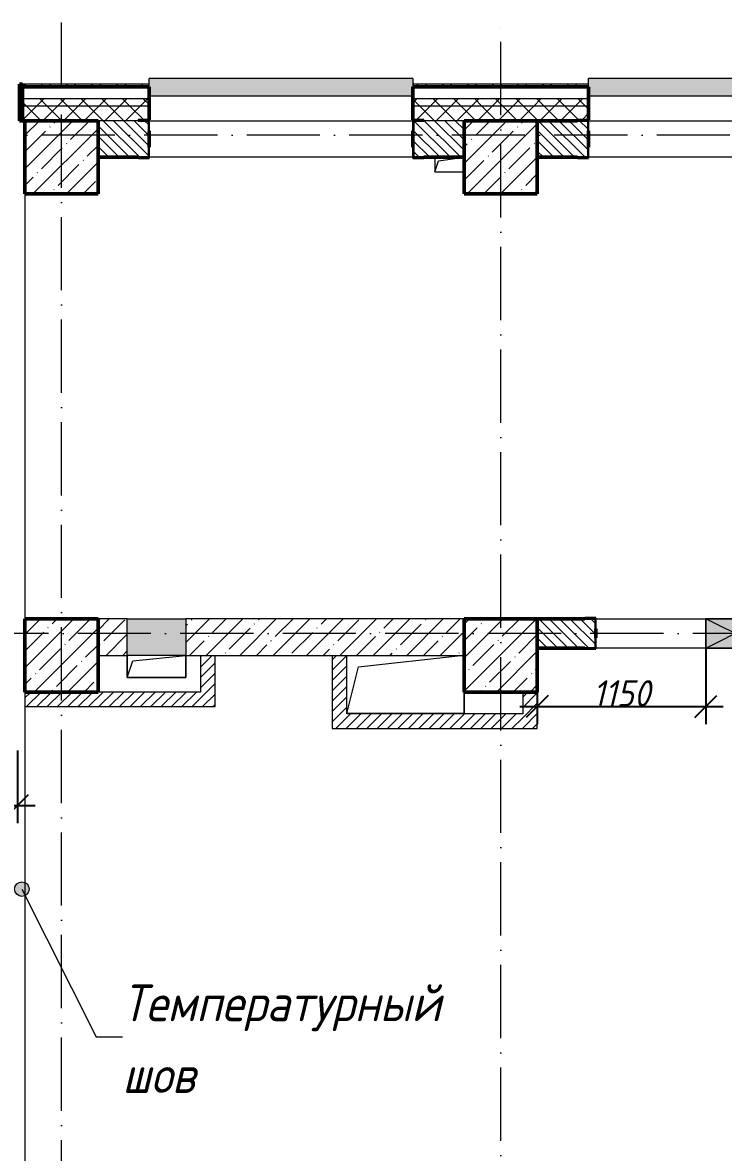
# Model space of a CAD drawing. Header units: millimetres. Extents: x -12989 to 629078, y -109036 to 555275.
# Drawn here: x 551348 to 556134, y 268330 to 276042 of the extents above; entities that cross this region are included whole.
import ezdxf

# ---------------------------------------------------------------- set-up
doc = ezdxf.new("R2010")
doc.units = ezdxf.units.MM
doc.linetypes.add('50_200_ШТРИХ_1Т_ш5_п1_п1_', pattern=[700, 500, -100, 0, -100])
for name, color, linetype, lineweight in [('A-____-____-DIMS', 7, 'Continuous', 9), ('A-DETL-GENF-OTLN', 7, 'Continuous', 9), ('A-FLOR-____-OTLN', 7, 'Continuous', 9), ('A-GENM-____-MCUT', 7, 'Continuous', 25), ('A-GENM-____-OTLN', 7, 'Continuous', 9), ('A-GENM-____-OTLN-1', 7, 'Continuous', 25), ('A-GLAZ-____-OTLN', 7, 'Continuous', 9), ('A-WALL-____-MCUT-1', 7, 'Continuous', 9), ('A-WALL-____-MCUT-2', 7, 'Continuous', 50), ('A-WALL-____-MCUT-3', 7, 'Continuous', 9), ('A-WALL-____-OTLN', 7, 'Continuous', 9), ('A-WALL-____-PATT-1', 7, 'Continuous', 9), ('A-WALL-FNSH-MCUT-1', 7, 'Continuous', 9), ('G-____-____-TEXT', 7, 'Continuous', 9), ('I-WALL-____-OTLN', 7, 'Continuous', 9), ('S-COLS-____-MCUT', 7, 'Continuous', 50), ('S-COLS-____-OTLN', 7, 'Continuous', 9), ('S-GRID-____-OTLN-1', 7, '50_200_ШТРИХ_1Т_ш5_п1_п1_', 9)]:
    doc.layers.add(name, color=color, linetype=linetype, lineweight=lineweight)
doc.layers.add('A-GLAZ-____-OTLN-1', color=7, linetype='Continuous', lineweight=9, true_color=0xc0c0c0)
doc.styles.add('ISOCPEUR_I', font='isocpeui.ttf', dxfattribs={"width": 0.9, "height": 2.5})
doc.styles.add('ISOCPEUR_I_10', font='isocpeui.ttf', dxfattribs={"width": 0.9, "height": 180})
doc.dimstyles.new('ISO-1_8_0_9К_СРЕДНИЙ_Кладочные_3', dxfattribs={"dimscale": 304.8, "dimtxt": 179.276612, "dimasz": 0.492126, "dimexe": 0.393701, "dimexo": 0, "dimgap": 0, "dimtad": 1, "dimdec": 3, "dimrnd": 0.001, "dimdsep": 46, "dimtxsty": 'ISOCPEUR_I_10', "dimblk1": 'OBLIQUE', "dimblk2": 'OBLIQUE', "dimsah": 1, "dimcen": 0.09, "dimdle": 0.393701, "dimazin": 0, "dimtfac": 1, "dimtdec": 4, "dimtix": 1, "dimtmove": 0, "dimatfit": 3, "dimfxl": 1, "dimtvp": 1, "dimtolj": 1, "dimtzin": 0, "dimarcsym": 2})
pattern_1 = [(45, (513013.31, 265891.49), (-114.04925, 114.04925), []), (45, (513127.36, 265891.49), (-114.04925, 114.04925), [201.612, -40.322, 3.353, -36.97])]
pattern_2 = [(135, (513013.31, 265891.49), (-35.35534, -35.35534), [])]
pattern_3 = [(45, (513013.31, 265891.49), (-35.35534, 35.35534), [])]
pattern_4 = [(45, (513013.31, 265891.49), (-70.71068, 70.71068), []), (135, (513013.31, 265891.49), (-70.71068, -70.71068), [])]

# ---------------------------------------------------------------- blocks, each defined once
blk = doc.blocks.new('BSC_Колонна _Прямоугольная - 500х500-V97-АР1_План отверстий 1 этажа в осях 1-64_А-ГГ')
at = {"layer": 'S-COLS-____-OTLN'}
h = blk.add_hatch(dxfattribs=at)
h.set_pattern_fill('FP_129', color=256, style=0, pattern_type=2)
h.set_pattern_definition([(45, (-38600, -5831.04), (-114.04925, 114.04925), []), (45, (-38485.95, -5831.04), (-114.04925, 114.04925), [201.613, -40.323, 3.353, -36.97])])
h.paths.add_polyline_path([(-250, -250), (250, -250), (250, 250), (-250, 250)], flags=0)
at = {"layer": 'S-COLS-____-MCUT'}
for p, q in [((250, 250), (-250, 250)), ((-250, 250), (-250, -250)), ((250, -250), (250, 250)), ((-250, -250), (250, -250))]:
    blk.add_line(p, q, dxfattribs=at)
blk = doc.blocks.new('BSC_Колонна _Прямоугольная - 500х500-V142-АР1_План отверстий 1 этажа в осях 1-64_А-ГГ')
at = {"layer": 'S-COLS-____-OTLN'}
h = blk.add_hatch(dxfattribs=at)
h.set_pattern_fill('FP_176', color=256, style=0, pattern_type=2)
h.set_pattern_definition([(45, (-41600, -5831.04), (-114.04925, 114.04925), []), (45, (-41485.95, -5831.04), (-114.04925, 114.04925), [201.613, -40.323, 3.353, -36.97])])
h.paths.add_polyline_path([(-250, -250), (250, -250), (250, 250), (-250, 250)], flags=0)
at = {"layer": 'S-COLS-____-MCUT'}
for p, q in [((250, 250), (-250, 250)), ((-250, 250), (-250, -250)), ((250, -250), (250, 250)), ((-250, -250), (250, -250))]:
    blk.add_line(p, q, dxfattribs=at)
blk = doc.blocks.new('Фахверк_СКБ_Уголок - 200_4010-27904266-АР1_План отверстий 1 этажа в осях 1-64_А-ГГ')
at = {"layer": 'A-GENM-____-MCUT'}
for p, q in [((125, 156), (50, 156)), ((50, 156), (50, 150)), ((125, 81), (125, 156)), ((50, 150), (119, 150)), ((119, 150), (119, 81)), ((119, 81), (125, 81)), ((125, 19), (119, 19)), ((119, 19), (119, -50)), ((125, -56), (125, 19)), ((119, -50), (50, -50)), ((50, -50), (50, -56)), ((50, -56), (125, -56))]:
    blk.add_line(p, q, dxfattribs=at)
blk = doc.blocks.new('Фахверк_СКБ_Уголок - 250_2700-27497298-АР1_План отверстий 1 этажа в осях 1-64_А-ГГ')
at = {"layer": 'A-GENM-____-MCUT'}
for p, q in [((200, 181), (125, 181)), ((125, 181), (125, 106)), ((131, 106), (131, 175)), ((131, 175), (200, 175)), ((200, 175), (200, 181)), ((125, 106), (131, 106)), ((131, -6), (125, -6)), ((125, -6), (125, -81)), ((131, -75), (131, -6)), ((200, -75), (131, -75)), ((200, -81), (200, -75)), ((125, -81), (200, -81))]:
    blk.add_line(p, q, dxfattribs=at)
blk = doc.blocks.new('AR_Отверстие Ниша - Лючок-32405722-АР1_План отверстий 1 этажа в осях 1-64_А-ГГ')
at = {"layer": 'A-GLAZ-____-OTLN-1'}
blk.add_hatch(color=256, dxfattribs=at).paths.add_polyline_path([(200, -125), (200, 125), (-200, 125), (-200, -125)], flags=0)
at = {"layer": 'A-GLAZ-____-OTLN'}
for p, q in [((-200, 125), (200, 125)), ((-200, -125), (-200, 125)), ((200, 125), (200, -125)), ((200, -125), (-200, -125))]:
    blk.add_line(p, q, dxfattribs=at)
blk = doc.blocks.new('AR_Отверстие прямоугольное _в плите_ - AR_Отверстие прямоугольное _в плите_-30459225-АР1_План отверстий 1 этажа в осях 1-64_А-ГГ')
at = {"layer": 'A-GENM-____-OTLN'}
for p, q in [((-200, 75), (-200, -75)), ((-200, -75), (-162.5, 37.5)), ((-162.5, 37.5), (200, 75)), ((200, -75), (200, 75)), ((-200, -75), (200, -75))]:
    blk.add_line(p, q, dxfattribs=at)
blk = doc.blocks.new('AR_Отверстие прямоугольное _в плите_ - AR_Отверстие прямоугольное _в плите_-V178-АР1_План отверстий 1 этажа в осях 1-64_А-ГГ')
at = {"layer": 'A-GENM-____-OTLN'}
for p, q in [((-100, 50), (-100, -50)), ((-100, -50), (-75, 25)), ((-75, 25), (100, 50)), ((-100, -50), (100, -50))]:
    blk.add_line(p, q, dxfattribs=at)
blk = doc.blocks.new('AR_Отверстие прямоугольное _в плите_ - AR_Отверстие прямоугольное _в плите_-30552658-АР1_План отверстий 1 этажа в осях 1-64_А-ГГ')
at = {"layer": 'A-GENM-____-OTLN'}
for p, q in [((-320, 120), (377.4, 197.5)), ((-400, -200), (-320, 120)), ((400, -200), (400, -52.5)), ((-400, -200), (400, -200))]:
    blk.add_line(p, q, dxfattribs=at)
blk = doc.blocks.new('Отлив_СКБ - Отлив витража_120_НВФ-31885689-АР1_План отверстий 1 этажа в осях 1-64_А-ГГ')
at = {"layer": 'A-GLAZ-____-OTLN-1'}
for points in [[(1800, 2), (1800, 120), (0, 120), (0, 2), (1264.5, 2)], [(1264.5, 0), (1800, 0), (1800, 2), (0, 2), (0, 0)]]:
    blk.add_hatch(color=256, dxfattribs=at).paths.add_polyline_path(points, flags=0)
at = {"layer": 'A-GLAZ-____-OTLN'}
for p, q in [((0, 83), (0, 120)), ((1800, 120), (0, 120)), ((1800, 120), (1800, 83)), ((0, 2), (1800, 2)), ((1800, 0), (0, 0))]:
    blk.add_line(p, q, dxfattribs=at)
blk = doc.blocks.new('Стены 4 - Стены 4-31195499-АР1_План отверстий 1 этажа в осях 1-64_А-ГГ')
at = {"layer": 'A-WALL-____-MCUT-2'}
for p, q in [((-1798.5, 41030.2), (-1798.5, 41010.2)), ((-1548.5, 41030.2), (-1798.5, 41030.2)), ((-1548.5, 41010.2), (-1548.5, 41030.2)), ((-1798.5, 41010.2), (-1548.5, 41010.2))]:
    blk.add_line(p, q, dxfattribs=at)
blk = doc.blocks.new('AR_Отверстие прямоугольное _в стене__БезПР - AR_Отверстие прямоугольное _в стене__БезПР-36428632-АР1_План отверстий 1 этажа в осях 1-64_А-ГГ')
at = {"layer": 'A-GLAZ-____-OTLN'}
blk.add_hatch(color=256, dxfattribs=at).paths.add_polyline_path([(-200, 100), (-200, -100), (200, -100), (200, 100)], flags=0)
at = {"layer": 'A-DETL-GENF-OTLN'}
for p, q in [((-200, -100), (-200, 100)), ((-200, 100), (200, 100)), ((200, 100), (-200, -100)), ((-200, 100), (200, -100)), ((200, 100), (-200, 100)), ((-200, 100), (-200, -100)), ((200, 100), (200, -100)), ((200, -100), (200, 100)), ((200, -100), (-200, -100)), ((-200, -100), (200, -100))]:
    blk.add_line(p, q, dxfattribs=at)
at = {"layer": 'A-GLAZ-____-OTLN'}
blk.add_line((200, 100), (-200, 100), dxfattribs=at)
blk = doc.blocks.new('_Oblique')
at = {"color": 0, "linetype": 'ByBlock', "lineweight": -2}
blk.add_line((-0.5, -0.5), (0.5, 0.5), dxfattribs=at)
blk = doc.blocks.new('*D5854')
at = {"layer": 'A-____-____-DIMS', "color": 0, "lineweight": -2, "transparency": 16777216}
for p, q in [((554863.3, 271772.5), (554863.3, 271253)), ((556013.3, 271772.5), (556013.3, 271253)), ((554743.3, 271373), (556133.3, 271373))]:
    blk.add_line(p, q, dxfattribs=at)
at = {"layer": 'Defpoints', "color": 0, "transparency": 16777216}
for p in [(554863.3, 271772.5), (556013.3, 271772.5), (556013.3, 271373)]:
    blk.add_point(p, dxfattribs=at)
at = {"layer": 'A-____-____-DIMS', "color": 0, "lineweight": -2, "transparency": 16777216, "xscale": 150, "yscale": 150, "zscale": 150, "rotation": 180}
blk.add_blockref('_Oblique', (554863.3, 271373), dxfattribs=at)
at = {"layer": 'A-____-____-DIMS', "color": 0, "lineweight": -2, "transparency": 16777216, "xscale": 150, "yscale": 150, "zscale": 150}
blk.add_blockref('_Oblique', (556013.3, 271373), dxfattribs=at)
at = {"layer": 'A-____-____-DIMS', "color": 0, "transparency": 16777216, "insert": (555438.3, 271463), "char_height": 180, "width": 463.361, "attachment_point": 5, "style": 'ISOCPEUR_I_10'}
blk.add_mtext('\\A1;1150', dxfattribs=at)
blk = doc.blocks.new('*D5858')
at = {"layer": 'A-____-____-DIMS', "color": 0, "lineweight": -2, "transparency": 16777216}
for p, q in [((550613.3, 271072.5), (550613.3, 270578.1)), ((551313.3, 271072.5), (551313.3, 270578.1)), ((550493.3, 270698.1), (551433.3, 270698.1))]:
    blk.add_line(p, q, dxfattribs=at)
at = {"layer": 'Defpoints', "color": 0, "transparency": 16777216}
for p in [(550613.3, 271072.5), (551313.3, 271072.5), (551313.3, 270698.1)]:
    blk.add_point(p, dxfattribs=at)
at = {"layer": 'A-____-____-DIMS', "color": 0, "lineweight": -2, "transparency": 16777216, "xscale": 150, "yscale": 150, "zscale": 150, "rotation": 180}
blk.add_blockref('_Oblique', (550613.3, 270698.1), dxfattribs=at)
at = {"layer": 'A-____-____-DIMS', "color": 0, "lineweight": -2, "transparency": 16777216, "xscale": 150, "yscale": 150, "zscale": 150}
blk.add_blockref('_Oblique', (551313.3, 270698.1), dxfattribs=at)
at = {"layer": 'A-____-____-DIMS', "color": 0, "transparency": 16777216, "insert": (550963.3, 270789.3), "char_height": 180, "width": 409.578, "attachment_point": 5, "style": 'ISOCPEUR_I_10'}
blk.add_mtext('\\A1;700', dxfattribs=at)

msp = doc.modelspace()

# ---------------------------------------------------------------- hatches: boundary and pattern name
at = {"layer": 'A-WALL-____-PATT-1'}
h = msp.add_hatch(dxfattribs=at)
h.set_pattern_fill('FP_3', color=256, style=0, pattern_type=2)
h.set_pattern_definition([(45, (513013.31, 265891.49), (-85.53659, 85.53659), []), (45, (513070.34, 265891.49), (-85.53659, 85.53659), [])])
h.paths.add_polyline_path([(584878.3109, 275602.5335), (584878.3109, 275622.5335), (581013.3109, 275622.5335), (581013.3109, 275602.5335), (583696.9323, 275602.5335)], flags=0)
h.paths.add_polyline_path([(579213.3109, 275602.5335), (579213.3109, 275622.5335), (578013.3109, 275622.5335), (578013.3109, 275602.5335), (578394.5395, 275602.5335)], flags=0)
h.paths.add_polyline_path([(575743.343, 275602.5335), (576213.3109, 275602.5335), (576213.3109, 275622.5335), (575013.3109, 275622.5335), (575013.3109, 275602.5335)], flags=0)
h.paths.add_polyline_path([(567213.3109, 275602.5335), (567213.3109, 275622.5335), (566013.3109, 275622.5335), (566013.3109, 275602.5335), (566022.2894, 275602.5335)], flags=0)
h.paths.add_polyline_path([(564213.3109, 275602.5335), (564213.3109, 275622.5335), (563013.3109, 275622.5335), (563013.3109, 275602.5335)], flags=0)
h.paths.add_polyline_path([(558213.3109, 275602.5335), (558213.3109, 275622.5335), (557013.3109, 275622.5335), (557013.3109, 275602.5335), (557184.968, 275602.5335)], flags=0)
h.paths.add_polyline_path([(561213.3109, 275602.5335), (561213.3109, 275622.5335), (560013.3109, 275622.5335), (560013.3109, 275602.5335), (560719.8966, 275602.5335)], flags=0)
h.paths.add_polyline_path([(555213.3109, 275602.5335), (555213.3109, 275622.5335), (554013.3109, 275622.5335), (554013.3109, 275602.5335), (554533.7716, 275602.5335)], flags=0)
h.paths.add_polyline_path([(551440.7091, 275602.5335), (552213.3109, 275602.5335), (552213.3109, 275622.5335), (551348.3109, 275622.5335), (551348.3109, 275602.5335)], flags=0)
h = msp.add_hatch(dxfattribs=at)
h.set_pattern_fill('FP_1', color=256, style=0, pattern_type=2)
h.set_pattern_definition(pattern_4)
h.paths.add_polyline_path([(584878.3109, 275472.5335), (584878.3109, 275522.5335), (581013.3109, 275522.5335), (581013.3109, 275472.5335), (583696.9323, 275472.5335)], flags=0)
h.paths.add_polyline_path([(578394.5395, 275472.5335), (579213.3109, 275472.5335), (579213.3109, 275522.5335), (578013.3109, 275522.5335), (578013.3109, 275472.5335)], flags=0)
h.paths.add_polyline_path([(576213.3109, 275472.5335), (576213.3109, 275522.5335), (575013.3109, 275522.5335), (575013.3109, 275472.5335), (575743.343, 275472.5335)], flags=0)
h.paths.add_polyline_path([(567213.3109, 275472.5335), (567213.3109, 275522.5335), (566013.3109, 275522.5335), (566013.3109, 275472.5335), (566022.2894, 275472.5335)], flags=0)
h.paths.add_polyline_path([(564213.3109, 275472.5335), (564213.3109, 275522.5335), (563013.3109, 275522.5335), (563013.3109, 275472.5335)], flags=0)
h.paths.add_polyline_path([(560719.8966, 275472.5335), (561213.3109, 275472.5335), (561213.3109, 275522.5335), (560013.3109, 275522.5335), (560013.3109, 275472.5335)], flags=0)
h.paths.add_polyline_path([(558213.3109, 275472.5335), (558213.3109, 275522.5335), (557013.3109, 275522.5335), (557013.3109, 275472.5335), (557184.968, 275472.5335)], flags=0)
h.paths.add_polyline_path([(555213.3109, 275472.5335), (555213.3109, 275522.5335), (554013.3109, 275522.5335), (554013.3109, 275472.5335), (554533.7716, 275472.5335)], flags=0)
h.paths.add_polyline_path([(551882.5751, 275472.5335), (552213.3109, 275472.5335), (552213.3109, 275522.5335), (551348.3109, 275522.5335), (551348.3109, 275472.5335), (551440.7091, 275472.5335)], flags=0)
h = msp.add_hatch(dxfattribs=at)
h.set_pattern_fill('FP_1', color=256, style=0, pattern_type=2)
h.set_pattern_definition(pattern_4)
h.paths.add_polyline_path([(584363.3109, 275372.5335), (584878.3109, 275372.5335), (584878.3109, 275472.5335), (581013.3109, 275472.5335), (581013.3109, 275378.5335), (581088.3109, 275378.5335), (581088.3109, 275372.5335), (583696.9323, 275372.5335)], flags=0)
h.paths.add_polyline_path([(579138.3109, 275372.5335), (579138.3109, 275378.5335), (579213.3109, 275378.5335), (579213.3109, 275472.5335), (578013.3109, 275472.5335), (578013.3109, 275378.5335), (578088.3109, 275378.5335), (578088.3109, 275372.5335), (578394.5395, 275372.5335)], flags=0)
h.paths.add_polyline_path([(575363.3109, 275372.5335), (576138.3109, 275372.5335), (576138.3109, 275378.5335), (576213.3109, 275378.5335), (576213.3109, 275472.5335), (575013.3109, 275472.5335), (575013.3109, 275378.5335), (575088.3109, 275378.5335), (575088.3109, 275372.5335)], flags=0)
h.paths.add_polyline_path([(566863.3109, 275372.5335), (567138.3109, 275372.5335), (567138.3109, 275378.5335), (567213.3109, 275378.5335), (567213.3109, 275472.5335), (566013.3109, 275472.5335), (566013.3109, 275378.5335), (566088.3109, 275378.5335), (566088.3109, 275372.5335), (566363.3109, 275372.5335)], flags=0)
h.paths.add_polyline_path([(563363.3109, 275372.5335), (564138.3109, 275372.5335), (564138.3109, 275378.5335), (564213.3109, 275378.5335), (564213.3109, 275472.5335), (563013.3109, 275472.5335), (563013.3109, 275378.5335), (563088.3109, 275378.5335), (563088.3109, 275372.5335)], flags=0)
h.paths.add_polyline_path([(561138.3109, 275372.5335), (561138.3109, 275378.5335), (561213.3109, 275378.5335), (561213.3109, 275472.5335), (560013.3109, 275472.5335), (560013.3109, 275378.5335), (560088.3109, 275378.5335), (560088.3109, 275372.5335), (560719.8966, 275372.5335)], flags=0)
h.paths.add_polyline_path([(557863.3109, 275372.5335), (558138.3109, 275372.5335), (558138.3109, 275378.5335), (558213.3109, 275378.5335), (558213.3109, 275472.5335), (557013.3109, 275472.5335), (557013.3109, 275378.5335), (557088.3109, 275378.5335), (557088.3109, 275372.5335), (557184.968, 275372.5335)], flags=0)
h.paths.add_polyline_path([(555138.3109, 275372.5335), (555138.3109, 275378.5335), (555213.3109, 275378.5335), (555213.3109, 275472.5335), (554013.3109, 275472.5335), (554013.3109, 275378.5335), (554088.3109, 275378.5335), (554088.3109, 275372.5335), (554533.7716, 275372.5335)], flags=0)
h.paths.add_polyline_path([(551863.3109, 275372.5335), (552138.3109, 275372.5335), (552138.3109, 275378.5335), (552213.3109, 275378.5335), (552213.3109, 275472.5335), (551348.3109, 275472.5335), (551348.3109, 275372.5335), (551440.7091, 275372.5335)], flags=0)
h = msp.add_hatch(dxfattribs=at)
h.set_pattern_fill('FP_6', color=256, style=0, pattern_type=2)
h.set_pattern_definition(pattern_2)
h.paths.add_polyline_path([(554363.3109, 275122.5335), (554363.3109, 275372.5335), (554019.3109, 275372.5335), (554019.3109, 275303.5335), (554013.3109, 275303.5335), (554013.3109, 275191.5335), (554019.3109, 275191.5335), (554019.3109, 275122.5335), (554088.3109, 275122.5335)], flags=0)
h.paths.add_polyline_path([(552207.3109, 275122.5335), (552207.3109, 275191.5335), (552213.3109, 275191.5335), (552213.3109, 275303.5335), (552207.3109, 275303.5335), (552207.3109, 275372.5335), (551863.3109, 275372.5335), (551863.3109, 275122.5335), (552138.3109, 275122.5335)], flags=0)
h = msp.add_hatch(dxfattribs=at)
h.set_pattern_fill('FP_6', color=256, style=0, pattern_type=2)
h.set_pattern_definition(pattern_2)
h.paths.add_polyline_path([(555138.3109, 275122.5335), (555207.3109, 275122.5335), (555207.3109, 275191.5335), (555213.3109, 275191.5335), (555213.3109, 275303.5335), (555207.3109, 275303.5335), (555207.3109, 275372.5335), (554863.3109, 275372.5335), (554863.3109, 275122.5335)], flags=0)
h.paths.add_polyline_path([(557019.3109, 275122.5335), (557363.3109, 275122.5335), (557363.3109, 275372.5335), (557019.3109, 275372.5335), (557019.3109, 275303.5335), (557013.3109, 275303.5335), (557013.3109, 275191.5335), (557019.3109, 275191.5335), (557019.3109, 275126.8192)], flags=0)
h = msp.add_hatch(dxfattribs=at)
h.set_pattern_fill('FP_27', color=256, style=0, pattern_type=2)
h.set_pattern_definition(pattern_1)
h.paths.add_polyline_path([(554363.3109, 271722.5335), (554363.3109, 271972.5335), (552463.3109, 271972.5335), (552463.3109, 271722.5335), (553650.0394, 271722.5335)], flags=0)
h.paths.add_polyline_path([(551863.3109, 271722.5335), (552063.3109, 271722.5335), (552063.3109, 271972.5335), (551863.3109, 271972.5335)], flags=0)
h = msp.add_hatch(dxfattribs=at)
h.set_pattern_fill('FP_6', color=256, style=0, pattern_type=2)
h.set_pattern_definition(pattern_2)
h.paths.add_polyline_path([(556969.3109, 271772.5335), (557363.3109, 271772.5335), (557363.3109, 271972.5335), (556969.3109, 271972.5335), (556969.3109, 271903.5335), (556963.3109, 271903.5335), (556963.3109, 271841.5335), (556969.3109, 271841.5335), (556969.3109, 271812.5335)], flags=0)
h.paths.add_polyline_path([(555257.3109, 271772.5335), (555257.3109, 271841.5335), (555263.3109, 271841.5335), (555263.3109, 271903.5335), (555257.3109, 271903.5335), (555257.3109, 271972.5335), (554863.3109, 271972.5335), (554863.3109, 271772.5335), (555188.3109, 271772.5335)], flags=0)
h = msp.add_hatch(dxfattribs=at)
h.set_pattern_fill('FP_5', color=256, style=0, pattern_type=2)
h.set_pattern_definition(pattern_3)
h.paths.add_polyline_path([(552663.3109, 271372.5335), (552663.3109, 271722.5335), (552563.3109, 271722.5335), (552563.3109, 271372.5335)], flags=0)
h = msp.add_hatch(dxfattribs=at)
h.set_pattern_fill('FP_5', color=256, style=0, pattern_type=2)
h.set_pattern_definition(pattern_3)
h.paths.add_polyline_path([(553563.3109, 271322.5335), (553563.3109, 271722.5335), (553463.3109, 271722.5335), (553463.3109, 271322.5335)], flags=0)
h = msp.add_hatch(dxfattribs=at)
h.set_pattern_fill('FP_5', color=256, style=0, pattern_type=2)
h.set_pattern_definition(pattern_3)
h.paths.add_polyline_path([(552563.3109, 271372.5335), (552563.3109, 271472.5335), (551363.3109, 271472.5335), (551363.3109, 271372.5335), (551882.5751, 271372.5335)], flags=0)
h = msp.add_hatch(dxfattribs=at)
h.set_pattern_fill('FP_5', color=256, style=0, pattern_type=2)
h.set_pattern_definition(pattern_3)
h.paths.add_polyline_path([(554863.3109, 271222.5335), (554863.3109, 271472.5335), (554763.3109, 271472.5335), (554763.3109, 271222.5335)], flags=0)
h = msp.add_hatch(dxfattribs=at)
h.set_pattern_fill('FP_5', color=256, style=0, pattern_type=2)
h.set_pattern_definition(pattern_3)
h.paths.add_polyline_path([(554763.3109, 271222.5335), (554763.3109, 271322.5335), (553463.3109, 271322.5335), (553463.3109, 271222.5335), (553650.0394, 271222.5335)], flags=0)
at = {"layer": 'G-____-____-TEXT'}
h = msp.add_hatch(color=256, dxfattribs=at)
edge = h.paths.add_edge_path(flags=0)
edge.add_arc((551343.3054, 270126.8978), 50, 0, 360)
at = {"layer": 'S-COLS-____-OTLN'}
h = msp.add_hatch(dxfattribs=at)
h.set_pattern_fill('FP_27', color=256, style=0, pattern_type=2)
h.set_pattern_definition(pattern_1)
h.paths.add_polyline_path([(551363.3109, 274872.5335), (551863.3109, 274872.5335), (551863.3109, 275372.5335), (551363.3109, 275372.5335), (551363.3109, 275225.9175)], flags=0)
h = msp.add_hatch(dxfattribs=at)
h.set_pattern_fill('FP_27', color=256, style=0, pattern_type=2)
h.set_pattern_definition(pattern_1)
h.paths.add_polyline_path([(554363.3109, 274872.5335), (554863.3109, 274872.5335), (554863.3109, 275372.5335), (554363.3109, 275372.5335), (554363.3109, 275225.9175)], flags=0)

# ---------------------------------------------------------------- linework, layer by layer
at = {"layer": 'A-FLOR-____-OTLN'}
for p, q in [((551363.3109, 274872.5335), (551363.3109, 271972.5335)), ((552063.3109, 271572.5335), (552063.3109, 271722.5335)), ((552463.3109, 271722.5335), (552463.3109, 271572.5335)), ((552463.3109, 271572.5335), (552063.3109, 271572.5335)), ((554363.3109, 271472.5335), (554363.3109, 271325.0398)), ((551363.3109, 271372.5335), (551363.3109, 264472.5335)), ((554363.3109, 271325.0398), (553563.3109, 271325.0398))]:
    msp.add_line(p, q, dxfattribs=at)
at = {"layer": 'A-WALL-____-MCUT-1'}
for p, q in [((552063.3109, 271972.5335), (551863.3109, 271972.5335)), ((554363.3109, 271972.5335), (552463.3109, 271972.5335)), ((551863.3109, 271722.5335), (552063.3109, 271722.5335)), ((552463.3109, 271722.5335), (554363.3109, 271722.5335))]:
    msp.add_line(p, q, dxfattribs=at)
at = {"layer": 'A-WALL-____-MCUT-2'}
for p, q in [((552213.3109, 275602.5335), (551348.3109, 275602.5335)), ((551348.3109, 275602.5335), (551348.3109, 275372.5335)), ((552213.3109, 275378.5335), (552213.3109, 275602.5335)), ((555213.3109, 275602.5335), (554013.3109, 275602.5335)), ((554013.3109, 275602.5335), (554013.3109, 275378.5335)), ((555213.3109, 275378.5335), (555213.3109, 275602.5335)), ((551348.3109, 275372.5335), (551863.3109, 275372.5335)), ((551863.3109, 275372.5335), (551863.3109, 275122.5335)), ((554363.3109, 275122.5335), (554363.3109, 275372.5335)), ((554363.3109, 275372.5335), (555138.3109, 275372.5335)), ((554863.3109, 275372.5335), (554863.3109, 275122.5335)), ((552213.3109, 275191.5335), (552213.3109, 275303.5335)), ((554013.3109, 275303.5335), (554013.3109, 275191.5335)), ((555213.3109, 275191.5335), (555213.3109, 275303.5335)), ((551863.3109, 275122.5335), (552138.3109, 275122.5335)), ((554088.3109, 275122.5335), (554363.3109, 275122.5335)), ((554863.3109, 275122.5335), (555138.3109, 275122.5335)), ((555188.3109, 271972.5335), (554863.3109, 271972.5335)), ((555263.3109, 271841.5335), (555263.3109, 271903.5335)), ((554863.3109, 271772.5335), (555188.3109, 271772.5335))]:
    msp.add_line(p, q, dxfattribs=at)
at = {"layer": 'A-WALL-____-MCUT-3'}
for p, q in [((552213.3109, 275522.5335), (551348.3109, 275522.5335)), ((555213.3109, 275522.5335), (554013.3109, 275522.5335)), ((552213.3109, 275472.5335), (551348.3109, 275472.5335)), ((555213.3109, 275472.5335), (554013.3109, 275472.5335)), ((552138.3109, 275372.5335), (551863.3109, 275372.5335)), ((554363.3109, 275372.5335), (554088.3109, 275372.5335))]:
    msp.add_line(p, q, dxfattribs=at)
at = {"layer": 'A-WALL-____-OTLN'}
for p, q in [((552213.3109, 275372.5335), (554013.3109, 275372.5335)), ((555213.3109, 275372.5335), (557013.3109, 275372.5335)), ((554013.3109, 275122.5335), (552213.3109, 275122.5335)), ((557013.3109, 275122.5335), (555213.3109, 275122.5335))]:
    msp.add_line(p, q, dxfattribs=at)
at = {"layer": 'A-WALL-FNSH-MCUT-1'}
for p, q in [((552213.3109, 275622.5335), (551348.3109, 275622.5335)), ((551348.3109, 275622.5335), (551348.3109, 275602.5335)), ((552213.3109, 275602.5335), (552213.3109, 275622.5335)), ((555213.3109, 275622.5335), (554013.3109, 275622.5335)), ((554013.3109, 275622.5335), (554013.3109, 275602.5335)), ((554013.3109, 275602.5335), (554013.3109, 275602.5335)), ((555213.3109, 275602.5335), (555213.3109, 275622.5335)), ((552563.3109, 271722.5335), (552563.3109, 271472.5335)), ((552663.3109, 271372.5335), (552663.3109, 271722.5335)), ((553463.3109, 271722.5335), (553463.3109, 271222.5335)), ((553563.3109, 271322.5335), (553563.3109, 271722.5335)), ((551363.3109, 271472.5335), (551363.3109, 271372.5335)), ((552563.3109, 271472.5335), (551863.3109, 271472.5335)), ((554763.3109, 271472.5335), (554763.3109, 271322.5335)), ((554863.3109, 271222.5335), (554863.3109, 271472.5335)), ((551363.3109, 271372.5335), (552663.3109, 271372.5335)), ((554763.3109, 271322.5335), (553563.3109, 271322.5335)), ((553463.3109, 271222.5335), (554863.3109, 271222.5335))]:
    msp.add_line(p, q, dxfattribs=at)
at = {"layer": 'G-____-____-TEXT'}
for p, q in [((551343.3054, 270126.8978), (551850.3619, 269119.5144)), ((551850.3619, 269119.5144), (552030.0499, 269119.5144))]:
    msp.add_line(p, q, dxfattribs=at)
msp.add_circle((551343.3054, 270126.8978), 50, dxfattribs=at)
at = {"layer": 'I-WALL-____-OTLN'}
for p, q in [((555263.3109, 271972.5335), (556013.3109, 271972.5335)), ((556013.3109, 271772.5335), (555263.3109, 271772.5335))]:
    msp.add_line(p, q, dxfattribs=at)
at = {"layer": 'S-COLS-____-MCUT'}
for p, q in [((551863.3109, 275372.5335), (551363.3109, 275372.5335)), ((551363.3109, 275372.5335), (551363.3109, 274872.5335)), ((551863.3109, 274872.5335), (551863.3109, 275372.5335)), ((554863.3109, 275372.5335), (554363.3109, 275372.5335)), ((554363.3109, 275372.5335), (554363.3109, 274872.5335)), ((554863.3109, 274872.5335), (554863.3109, 275372.5335)), ((551363.3109, 274872.5335), (551863.3109, 274872.5335)), ((554363.3109, 274872.5335), (554863.3109, 274872.5335))]:
    msp.add_line(p, q, dxfattribs=at)
at = {"layer": 'S-GRID-____-OTLN-1'}
for p, q in [((551613.3109, 261612.9328), (551613.3109, 276042.0309)), ((554613.3109, 261408.8852), (554613.3109, 276042.0309)), ((617087.7175, 275272.5335), (508556.9485, 275272.5335)), ((603332.0982, 271872.5335), (508344.5407, 271872.5335))]:
    msp.add_line(p, q, dxfattribs=at)

# ---------------------------------------------------------------- block references
at = {"layer": 'A-GENM-____-OTLN'}
for name, p in [('AR_Отверстие прямоугольное _в плите_ - AR_Отверстие прямоугольное _в плите_-V178-АР1_План отверстий 1 этажа в осях 1-64_А-ГГ', (554263.3109, 275072.5335)), ('AR_Отверстие прямоугольное _в плите_ - AR_Отверстие прямоугольное _в плите_-30459225-АР1_План отверстий 1 этажа в осях 1-64_А-ГГ', (552263.3109, 271647.5335)), ('AR_Отверстие прямоугольное _в плите_ - AR_Отверстие прямоугольное _в плите_-30552658-АР1_План отверстий 1 этажа в осях 1-64_А-ГГ', (553963.3109, 271525.0398))]:
    msp.add_blockref(name, p, dxfattribs=at)
at = {"layer": 'A-GENM-____-OTLN-1', "rotation": 180}
for p in [(552338.3109, 275297.5335), (555338.3109, 275297.5335)]:
    msp.add_blockref('Фахверк_СКБ_Уголок - 250_2700-27497298-АР1_План отверстий 1 этажа в осях 1-64_А-ГГ', p, dxfattribs=at)
at = {"layer": 'A-GENM-____-OTLN-1'}
for name, p in [('Фахверк_СКБ_Уголок - 250_2700-27497298-АР1_План отверстий 1 этажа в осях 1-64_А-ГГ', (553888.3109, 275197.5335)), ('Фахверк_СКБ_Уголок - 200_4010-27904266-АР1_План отверстий 1 этажа в осях 1-64_А-ГГ', (555138.3109, 271822.5335))]:
    msp.add_blockref(name, p, dxfattribs=at)
at = {"layer": 'A-GLAZ-____-OTLN'}
for name, p in [('Отлив_СКБ - Отлив витража_120_НВФ-31885689-АР1_План отверстий 1 этажа в осях 1-64_А-ГГ', (552213.3109, 275539.5335)), ('Отлив_СКБ - Отлив витража_120_НВФ-31885689-АР1_План отверстий 1 этажа в осях 1-64_А-ГГ', (555213.3109, 275539.5335)), ('AR_Отверстие Ниша - Лючок-32405722-АР1_План отверстий 1 этажа в осях 1-64_А-ГГ', (552263.3109, 271847.5335))]:
    msp.add_blockref(name, p, dxfattribs=at)
at = {"layer": 'A-GLAZ-____-OTLN', "rotation": 180}
msp.add_blockref('AR_Отверстие прямоугольное _в стене__БезПР - AR_Отверстие прямоугольное _в стене__БезПР-36428632-АР1_План отверстий 1 этажа в осях 1-64_А-ГГ', (556213.3109, 271872.5335), dxfattribs=at)
at = {"layer": 'A-WALL-____-OTLN', "rotation": 89.9999999999999}
msp.add_blockref('Стены 4 - Стены 4-31195499-АР1_План отверстий 1 этажа в осях 1-64_А-ГГ', (592358.5529, 277171.0453), dxfattribs=at)
at = {"layer": 'S-COLS-____-OTLN'}
for name, p in [('BSC_Колонна _Прямоугольная - 500х500-V97-АР1_План отверстий 1 этажа в осях 1-64_А-ГГ', (551613.3109, 271722.5335)), ('BSC_Колонна _Прямоугольная - 500х500-V142-АР1_План отверстий 1 этажа в осях 1-64_А-ГГ', (554613.3109, 271722.5335))]:
    msp.add_blockref(name, p, dxfattribs=at)

# ---------------------------------------------------------------- texts
at = {"layer": 'G-____-____-TEXT', "char_height": 250, "attachment_point": 1, "style": 'ISOCPEUR_I'}
for s, insert, width in [('Температурный', (552030.0499, 269475.3685), 2763.416813), ('шов', (552030.0499, 268985.8894), 656.582063)]:
    msp.add_mtext(s, dxfattribs=dict(at, insert=insert, width=width))

# ---------------------------------------------------------------- dimensions: what is measured, and where the dimension line sits
at = {"layer": 'A-____-____-DIMS'}
for base, p1, p2, override, picture, middle in [((556013.3109, 271373.0115), (554863.3109, 271772.5335), (556013.3109, 271772.5335), {"dimpost": '<>', "dimfxl": 1150}, '*D5854', (555438.3109, 271463.0115)), ((551313.3109, 270698.1158), (550613.3109, 271072.5335), (551313.3109, 271072.5335), {"dimpost": '<>', "dimfxl": 700}, '*D5858', (550963.3109, 270789.2749))]:
    dim = msp.add_linear_dim(base=base, p1=p1, p2=p2, dimstyle='ISO-1_8_0_9К_СРЕДНИЙ_Кладочные_3', override=override, dxfattribs=at)
    dim.commit()
    dim.dimension.update_dxf_attribs({"geometry": picture, "text_midpoint": middle})

doc.saveas('drawing.dxf')
